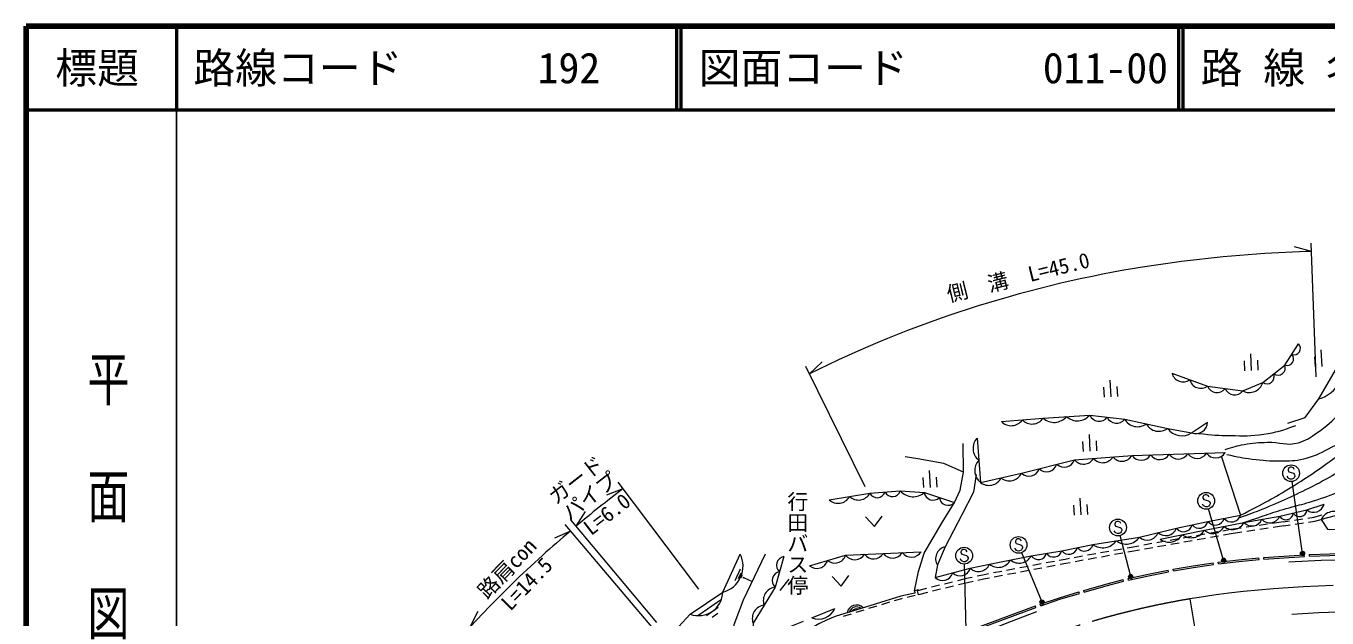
# Model space of a CAD drawing. Units: millimetres, scale not verified. Extents: x 40000 to 680000, y 20000 to 380000.
# Drawn here: x 40000 to 195481, y 309330 to 380000 of the extents above; entities that cross this region are included whole.
import ezdxf
from ezdxf.enums import TextEntityAlignment as Align

# ---------------------------------------------------------------- set-up
doc = ezdxf.new("R2010")
doc.units = ezdxf.units.MM
doc.header["$LTSCALE"] = 1000
doc.header["$PDMODE"] = 32
doc.header["$PDSIZE"] = 500
doc.linetypes.add('CHAIN', pattern=[18.5, 12, -1.5, 3.5, -1.5])
for name, color, linetype, lineweight in [('M-BGD', 7, 'Continuous', 13), ('M-BMK', 2, 'Continuous', 13), ('M-STR-HTXT', 7, 'Continuous', 13), ('M-STR-STRC', 7, 'Continuous', 13), ('M-TTL', 2, 'Continuous', 140), ('M-TTL-BAND', 7, 'Continuous', 25), ('M-TTL-LINE', 7, 'Continuous', 50)]:
    doc.layers.add(name, color=color, linetype=linetype, lineweight=lineweight)
doc.layers.add('M-TTL-TXT', color=7, linetype='Continuous')
doc.styles.add('@ＭＳ ゴシック', font='')
doc.styles.add('ＭＳ ゴシック', font='')
doc.styles.get('@ＭＳ ゴシック').set_extended_font_data('@MS Gothic')
doc.styles.get('ＭＳ ゴシック').set_extended_font_data('MS Gothic')

msp = doc.modelspace()

# ---------------------------------------------------------------- linework, layer by layer
at = {"layer": 'M-BGD'}
for p, q in [((186342, 340871), (186433, 338873)), ((194760, 341334), (194851, 339337)), ((185580, 340036), (185634, 338837)), ((187178, 340108), (187232, 338910)), ((193997, 340499), (194052, 339300)), ((169547, 337725), (169637, 335727)), ((168784, 336890), (168838, 335691)), ((170382, 336962), (170436, 335763)), ((167043, 331247), (167134, 329249)), ((166280, 330412), (166335, 329213)), ((167879, 330484), (167933, 329285)), ((182888, 328555), (185139, 321587)), ((147950, 326921), (148041, 324923)), ((147187, 326086), (147242, 324887)), ((148786, 326158), (148840, 324960)), ((165955, 323627), (166046, 321629)), ((165192, 322792), (165247, 321593)), ((166791, 322864), (166845, 321666)), ((140342, 321386), (141396, 320233)), ((141396, 320233), (142340, 321477)), ((186795, 320299), (185805, 320152)), ((188377, 320535), (187388, 320388)), ((190243, 320813), (188971, 320623)), ((190317, 320318), (189048, 320129)), ((190241, 320812), (191006, 320930)), ((190317, 320318), (191082, 320436)), ((191599, 321021), (192587, 321172)), ((191675, 320527), (192663, 320678)), ((193181, 321263), (193945, 321381)), ((193256, 320769), (194021, 320887)), ((193895, 321370), (194919, 321638)), ((194021, 320887), (195082, 321164)), ((177718, 318763), (176733, 318587)), ((179293, 319044), (178309, 318869)), ((180868, 319326), (179884, 319150)), ((180953, 318833), (179968, 318657)), ((182443, 319607), (181459, 319431)), ((182528, 319114), (181543, 318938)), ((183939, 319874), (183034, 319712)), ((184020, 319381), (183118, 319220)), ((185212, 320064), (183939, 319874)), ((185289, 319570), (184020, 319381)), ((186872, 319805), (185883, 319658)), ((188454, 320041), (187465, 319894)), ((169416, 317274), (168432, 317096)), ((170990, 317559), (170006, 317381)), ((172087, 317757), (171581, 317666)), ((172176, 317265), (171670, 317174)), ((172993, 317919), (172087, 317757)), ((173077, 317426), (172176, 317265)), ((174568, 318200), (173583, 318025)), ((174652, 317708), (173668, 317532)), ((176143, 318482), (175158, 318306)), ((176227, 317989), (175243, 317813)), ((177803, 318270), (176818, 318094)), ((179378, 318552), (178393, 318376)), ((161325, 315783), (160342, 315596)), ((162897, 316082), (161914, 315895)), ((164186, 316327), (163486, 316194)), ((164277, 315835), (163582, 315703)), ((164693, 316419), (164186, 316327)), ((164783, 315927), (164277, 315835)), ((166267, 316704), (165283, 316525)), ((166357, 316212), (165373, 316034)), ((167841, 316989), (166857, 316810)), ((167931, 316497), (166947, 316319)), ((169506, 316782), (168522, 316604)), ((171080, 317067), (170096, 316889)), ((181924, 315707), (181894, 315905)), ((182518, 315784), (182495, 315983)), ((187357, 316296), (187338, 316495)), ((187939, 316547), (192762, 316873)), ((187952, 316347), (187939, 316547)), ((193392, 316700), (193385, 316900)), ((124738, 313819), (125408, 315191)), ((125134, 314051), (125469, 314736)), ((125446, 314110), (125614, 314453)), ((125717, 314085), (125801, 314256)), ((125759, 314170), (126787, 313668)), ((136351, 314293), (137404, 313140)), ((137404, 313140), (138348, 314384)), ((153071, 314177), (152391, 314028)), ((154338, 314454), (153657, 314305)), ((155038, 314587), (154338, 314454)), ((155133, 314096), (154438, 313964)), ((156609, 314886), (155627, 314699)), ((156705, 314395), (155723, 314208)), ((158181, 315185), (157199, 314998)), ((158277, 314694), (157295, 314507)), ((159753, 315484), (158771, 315297)), ((159849, 314993), (158866, 314806)), ((161421, 315292), (160438, 315105)), ((162992, 315591), (162010, 315404)), ((176531, 314830), (176494, 315027)), ((177125, 314939), (177091, 315136)), ((130123, 312615), (131215, 313973)), ((147625, 312851), (146548, 312585)), ((146668, 312099), (146548, 312585)), ((149178, 313234), (148207, 312995)), ((149295, 312748), (148324, 312509)), ((150732, 313618), (149761, 313378)), ((150848, 313132), (149877, 312892)), ((152391, 314028), (151314, 313762)), ((152505, 313541), (151431, 313276)), ((153178, 313688), (152505, 313541)), ((154438, 313964), (153764, 313817)), ((166479, 312427), (166424, 312619)), ((171174, 313712), (171124, 313905)), ((171762, 313839), (171718, 314034)), ((120277, 309618), (123102, 311575)), ((143191, 311196), (142232, 310910)), ((144626, 311624), (143765, 311367)), ((144725, 311648), (144626, 311624)), ((146283, 312014), (145309, 311785)), ((147742, 312365), (146668, 312099)), ((161266, 310780), (161202, 310969)), ((165901, 312269), (165843, 312460)), ((121310, 309636), (122722, 310615)), ((121989, 309410), (122695, 309899)), ((133927, 309349), (136664, 310451)), ((135778, 301585), (160628, 310777)), ((135876, 301409), (160698, 310589)), ((138602, 309788), (137647, 309490)), ((140129, 310263), (139175, 309966)), ((141561, 310709), (140702, 310442)), ((141657, 310738), (141561, 310709)), ((160698, 310589), (160628, 310777))]:
    msp.add_line(p, q, dxfattribs=at)
for points in [[(190785, 332581), (192873, 333251), (194491, 335481), (197486, 340608), (198815, 343002)], [(176956, 338557), (181197, 337001), (185420, 336431), (187812, 337423), (190451, 339500), (192095, 342053)], [(156570, 332785), (161560, 333190), (167133, 333556), (171304, 333061), (176447, 331963), (179303, 331445), (181204, 332706)], [(146168, 312563), (146649, 314871), (147352, 317060), (149485, 320708), (150955, 323107), (151643, 324588), (152035, 326746), (151986, 330147)], [(153680, 330812), (154088, 325507), (158977, 326600), (165302, 328209), (172181, 328730), (183306, 329071)], [(152035, 326746), (149708, 327775), (146567, 328345), (145083, 328565)], [(153551, 326460), (153251, 324329), (151823, 321639), (149831, 317811)], [(135989, 323431), (140852, 324220), (144491, 324494), (147360, 324317), (150955, 323107)], [(175530, 318743), (180824, 319799), (185563, 320738), (189827, 321474), (193088, 322221), (195134, 322934)], [(149831, 317811), (148920, 315653), (148650, 314146), (152855, 315255), (155159, 315735), (160146, 316756), (163801, 317358), (167512, 318111), (173087, 318990), (177481, 320038), (181254, 320847), (185139, 321587)], [(133645, 315566), (133650, 315568), (137947, 316828), (146987, 317234)], [(114948, 303490), (116434, 305072), (117997, 308263), (119387, 309780), (123274, 312418), (125344, 316959)], [(124634, 307072), (124622, 308557), (125746, 311500), (128381, 316987)], [(130562, 316652), (129527, 313017), (126890, 308717), (126948, 307715), (128599, 307716), (131310, 308294), (132931, 308947)], [(177091, 315136), (179490, 315548), (181894, 315905)], [(177125, 314939), (179521, 315351), (181924, 315707)], [(182495, 315983), (184912, 316258), (187338, 316495)], [(182518, 315784), (184933, 316059), (187357, 316296)], [(187952, 316347), (192775, 316674), (192762, 316873)], [(193385, 316900), (195823, 316994), (198249, 317039)], [(193392, 316700), (195829, 316794), (198253, 316839), (198249, 317039)], [(171718, 314034), (174102, 314569), (176494, 315027)], [(171762, 313839), (174143, 314373), (176531, 314830)], [(146652, 312696), (146168, 312563), (146214, 312306)], [(166424, 312619), (168771, 313293), (171124, 313905)], [(166479, 312427), (168824, 313100), (171174, 313712)], [(146214, 312306), (144549, 311914), (141474, 310996), (136697, 309509), (135756, 309125), (134739, 308638), (132587, 307368), (127390, 304157)], [(161202, 310969), (163512, 311752), (165843, 312460)], [(161266, 310780), (163573, 311561), (165901, 312269)]]:
    msp.add_lwpolyline(points, dxfattribs=at)
msp.add_lwpolyline([(209396, 327791), (206741, 326731), (199820, 322400), (194795, 321089), (195561, 319912), (201482, 319794), (202064, 321249), (203696, 321635), (205497, 321484), (205437, 319383), (206389, 319489), (207641, 320057), (208369, 320803), (209009, 321540)], close=True, dxfattribs=at)
for centre, radius, start, end in [((190710, 340236), 780, 250.58762, 43.87695), ((191532, 341513), 780, 250.58762, 43.87695), ((193336, 339594), 4273, 285.68537, 13.71868), ((189614, 339207), 888, 237.11598, 19.31451), ((178279, 338884), 1363, 193.8837, 305.80812), ((180399, 338106), 1363, 193.8837, 305.80812), ((186196, 337940), 1697, 242.78897, 342.23353), ((188294, 338168), 888, 237.11598, 19.31451), ((182339, 337498), 1246, 203.53859, 321.08997), ((184451, 337213), 1246, 203.53859, 321.08997), ((157736, 333889), 1606, 223.41992, 325.86635), ((160231, 334091), 1606, 223.41992, 325.86635), ((162867, 334603), 1924, 227.23782, 320.25811), ((165653, 334786), 1924, 227.23782, 320.25811), ((168248, 334046), 1219, 203.74884, 322.7175), ((170334, 333799), 1219, 203.74884, 322.7175), ((172828, 333902), 1741, 208.89671, 307.01275), ((175400, 333353), 1741, 208.89671, 307.01275), ((178135, 333136), 2055, 214.78802, 304.63541), ((179820, 332728), 1384, 248.06735, 359.06456), ((154953, 329576), 1775, 135.8464, 232.95026), ((155157, 326923), 1775, 135.8464, 232.95026), ((164079, 328606), 1286, 226.50789, 342.03517), ((166388, 329096), 1402, 219.22162, 329.44356), ((168681, 329269), 1402, 219.22162, 329.44356), ((170974, 329443), 1402, 219.22162, 329.44356), ((173271, 329496), 1332, 215.09488, 328.41371), ((175496, 329565), 1332, 215.09488, 328.41371), ((177721, 329633), 1332, 215.09488, 328.41371), ((179946, 329701), 1332, 215.09488, 328.41371), ((182171, 329769), 1332, 215.09488, 328.41371), ((157535, 327310), 1607, 231.41754, 333.80042), ((159862, 327533), 1286, 226.50789, 342.03517), ((161970, 328070), 1286, 226.50789, 342.03517), ((155090, 326763), 1607, 231.41754, 333.80042), ((137051, 324580), 1564, 227.26883, 331.15951), ((139482, 324974), 1564, 227.26883, 331.15951), ((141733, 324681), 994, 207.63442, 340.96685), ((143552, 324818), 994, 207.63442, 340.96685), ((146013, 325824), 2021, 221.15558, 311.80021), ((148402, 324441), 1050, 186.76045, 316.04303), ((150200, 323836), 1050, 186.76045, 316.04303), ((190580, 321937), 883, 211.59064, 354.21089), ((192210, 322310), 883, 211.59064, 354.21089), ((193888, 323217), 1277, 231.22779, 347.18424), ((196330, 320348), 1704, 55.01442, 154.24062), ((178324, 320705), 1075, 218.34281, 345.87288), ((180211, 321110), 1075, 218.34281, 345.87288), ((182129, 321538), 1115, 218.28194, 343.28713), ((184200, 321401), 1516, 228.3673, 334.03914), ((184071, 321908), 1115, 218.28194, 343.28713), ((186514, 321587), 1276, 221.77614, 337.82146), ((188646, 321956), 1276, 221.77614, 337.82146), ((171481, 320113), 1959, 232.88249, 325.03634), ((174008, 319994), 1363, 227.45234, 339.37158), ((176205, 320518), 1363, 227.45234, 339.37158), ((176615, 320202), 1818, 233.33797, 329.21445), ((179262, 320729), 1818, 233.33797, 329.21445), ((181831, 320932), 1516, 228.3673, 334.03914), ((145822, 317949), 1366, 216.68271, 328.4588), ((150152, 316404), 1443, 102.85716, 211.35483), ((162819, 317616), 1015, 213.46377, 345.22317), ((164639, 317984), 1047, 216.75058, 346.20416), ((166495, 318361), 1047, 216.75058, 346.20416), ((168694, 319673), 1959, 232.88249, 325.03634), ((122495, 315516), 3194, 284.12747, 26.86426), ((130730, 315622), 1044, 99.28045, 228.95435), ((134515, 316597), 1344, 229.96818, 342.72292), ((136663, 317227), 1344, 229.96818, 342.72292), ((139042, 317644), 1366, 216.68271, 328.4588), ((141302, 317746), 1366, 216.68271, 328.4588), ((143562, 317847), 1366, 216.68271, 328.4588), ((153833, 316330), 1454, 227.73401, 335.8166), ((156195, 317018), 1650, 231.09085, 332.06251), ((158688, 317529), 1650, 231.09085, 332.06251), ((160992, 317316), 1015, 213.46377, 345.22317), ((130213, 313805), 1044, 99.28045, 228.95435), ((149527, 315086), 1285, 226.97607, 342.54418), ((151629, 315640), 1285, 226.97607, 342.54418), ((129742, 311406), 1626, 97.59245, 199.36157), ((120377, 312505), 2899, 250.03372, 358.27721), ((128423, 309256), 1626, 97.59245, 199.36157), ((134730, 311304), 2113, 247.68312, 336.21977), ((139244, 309743), 1133, 45.36989, 169.22491), ((139244, 309743), 907, 53.32928, 161.26552), ((139244, 309743), 680, 68.95465, 145.64015)]:
    msp.add_arc(centre, radius, start, end, dxfattribs=at)
for points, knots in [([(183301, 329437), (184337, 329778), (184673, 329877), (185576, 330051), (186647, 330257), (187266, 330266), (188355, 330311), (189801, 330372), (190670, 329844), (192059, 330251), (193000, 330527), (193485, 330847), (194281, 331421), (195477, 332282), (196182, 332781), (197079, 333950), (197964, 335106), (198205, 335923), (198953, 337172), (199851, 338674), (200140, 339679), (201305, 340984), (202209, 341996), (202702, 342405), (203862, 343231)], [0, 0, 0, 0, 1, 1, 1, 2, 2, 2, 3, 3, 3, 4, 4, 4, 5, 5, 5, 6, 6, 6, 7, 7, 7, 8, 8, 8, 8]), ([(209787, 340710), (209133, 340380), (208935, 340260), (208416, 339926), (207536, 339362), (207118, 338935), (206339, 338238), (204820, 336879), (204176, 335901), (202667, 334529), (201240, 333232), (200395, 332546), (198813, 331443), (197605, 330602), (196922, 330121), (195603, 329469), (194498, 328923), (193879, 328569), (192682, 328278), (191636, 328024), (191012, 328057), (189935, 328040), (188604, 328018), (187854, 328091), (186534, 328264), (185346, 328418), (184925, 328506), (183518, 328822)], [0, 0, 0, 0, 1, 1, 1, 2, 2, 2, 3, 3, 3, 4, 4, 4, 5, 5, 5, 6, 6, 6, 7, 7, 7, 8, 8, 8, 9, 9, 9, 9]), ([(185139, 321587), (188104, 323115), (188961, 323544), (191299, 324990), (193413, 326296), (194553, 327102), (196568, 328556), (199647, 330779), (201415, 331979), (204320, 334426), (206349, 336135), (207210, 337397), (209208, 339143), (209773, 339637), (210069, 339948), (210704, 340347), (211370, 340765), (211675, 340875), (212530, 341195)], [0, 0, 0, 0, 1, 1, 1, 2, 2, 2, 3, 3, 3, 4, 4, 4, 5, 5, 5, 6, 6, 6, 6]), ([(213175, 338828), (211826, 337844), (211452, 337552), (210392, 336678), (208893, 335442), (208258, 334512), (206732, 333310), (204115, 331250), (202478, 330321), (199669, 328529), (197411, 327087), (196154, 326249), (193760, 325045), (191431, 323875), (190110, 323239), (187686, 322280), (186655, 321873), (186309, 321730), (185031, 321280)], [0, 0, 0, 0, 1, 1, 1, 2, 2, 2, 3, 3, 3, 4, 4, 4, 5, 5, 5, 6, 6, 6, 6]), ([(185563, 320738), (188153, 321620), (188840, 321881), (190977, 322495), (191920, 322766), (192465, 322865), (193400, 323162), (194719, 323582), (195472, 323797), (196735, 324363), (199198, 325467), (200471, 326320), (202745, 327774), (205101, 329281), (206332, 330259), (208631, 331851), (209290, 332308), (209495, 332450), (210318, 333020)], [0, 0, 0, 0, 1, 1, 1, 2, 2, 2, 3, 3, 3, 4, 4, 4, 5, 5, 5, 6, 6, 6, 6]), ([(180088, 331353), (181910, 331179), (182441, 331130), (183955, 331110), (185503, 331090), (186385, 331033), (187916, 331265), (189450, 331498), (190041, 331703), (191752, 332295)], [0, 0, 0, 0, 1, 1, 1, 2, 2, 2, 3, 3, 3, 3])]:
    msp.add_open_spline(points, degree=3, knots=knots, dxfattribs=at)
at = {"layer": 'M-BMK', "linetype": 'CHAIN'}
msp.add_lwpolyline([(196217, 313189), (194429, 313127), (192642, 313044), (190857, 312940), (189072, 312813), (187290, 312661), (185510, 312484), (183733, 312279), (181959, 312047), (180190, 311785), (179097, 311607)], dxfattribs=at)
msp.add_arc((195669, 212990), 100000, 99.53909, 132.14254, dxfattribs=at)
at = {"layer": 'M-STR-HTXT'}
for p, q in [((193632, 353089), (191619, 353642)), ((194177, 338115), (193596, 354088)), ((133177, 339385), (140268, 325043)), ((133620, 338489), (135147, 339913)), ((110718, 325526), (120358, 312756)), ((192562, 317033), (191333, 325609)), ((111320, 324728), (109363, 324002)), ((105732, 320281), (106879, 322026)), ((183126, 316222), (181323, 322355)), ((104407, 320472), (114763, 308275)), ((105090, 321047), (115368, 308785)), ((105054, 319709), (103142, 318872)), ((172022, 314271), (170753, 319165)), ((152351, 307901), (152145, 315768)), ((161424, 311219), (159005, 317125)), ((179097, 311607), (184897, 277091)), ((93080, 308283), (94018, 310149))]:
    msp.add_line(p, q, dxfattribs=at)
for points in [[(193632, 353089), (193050, 353075), (188056, 352834), (183071, 352451), (178101, 351903), (173155, 351172), (172468, 351054)], [(93080, 308283), (95380, 310716), (98941, 314226), (101732, 316797)]]:
    msp.add_lwpolyline(points, dxfattribs=at)
for radius in [150, 120, 90, 60, 30, 20]:
    msp.add_circle((192562, 317033), radius, dxfattribs=at)
for start, end in [(99.53909, 116.30861), (127.04853, 129.97162), (130.33441, 132.14254)]:
    msp.add_arc((195669, 212990), 140000, start, end, dxfattribs=at)
msp.add_point((192562, 317033), dxfattribs=at)
at = {"layer": 'M-STR-STRC'}
for p, q in [((190917, 327244), (190826, 327063)), ((190826, 327063), (190826, 326972)), ((190826, 326972), (190917, 326790)), ((191099, 327335), (190917, 327244)), ((190917, 326790), (191462, 326608)), ((191280, 327335), (191099, 327335)), ((191462, 327244), (191280, 327335)), ((191553, 327063), (191462, 327244)), ((191462, 326608), (191553, 326517)), ((191553, 326517), (191644, 326335)), ((190826, 326063), (190735, 326244)), ((190917, 325972), (190826, 326063)), ((191099, 325881), (190917, 325972)), ((191280, 325881), (191099, 325881)), ((191462, 325972), (191280, 325881)), ((191553, 326063), (191462, 325972)), ((191644, 326244), (191553, 326063)), ((191644, 326335), (191644, 326244)), ((180740, 323938), (180657, 323752)), ((180657, 323752), (180662, 323661)), ((180662, 323661), (180761, 323484)), ((180918, 324037), (180740, 323938)), ((180761, 323484), (181314, 323327)), ((181099, 324045), (180918, 324037)), ((181285, 323963), (181099, 324045)), ((181384, 323785), (181285, 323963)), ((180703, 322753), (180604, 322931)), ((180798, 322666), (180703, 322753)), ((180983, 322584), (180798, 322666)), ((181165, 322592), (180983, 322584)), ((181343, 322691), (181165, 322592)), ((181314, 323327), (181409, 323240)), ((181429, 322786), (181343, 322691)), ((181409, 323240), (181508, 323063)), ((181512, 322972), (181429, 322786)), ((181508, 323063), (181512, 322972)), ((170201, 320757), (170118, 320571)), ((170118, 320571), (170122, 320480)), ((170122, 320480), (170221, 320303)), ((170378, 320856), (170201, 320757)), ((170221, 320303), (170774, 320146)), ((170560, 320864), (170378, 320856)), ((170746, 320781), (170560, 320864)), ((170845, 320604), (170746, 320781)), ((158502, 318772), (158324, 318673)), ((158683, 318781), (158502, 318772)), ((158869, 318698), (158683, 318781)), ((170163, 319572), (170064, 319749)), ((170258, 319485), (170163, 319572)), ((170444, 319403), (170258, 319485)), ((170626, 319411), (170444, 319403)), ((170803, 319510), (170626, 319411)), ((170774, 320146), (170869, 320059)), ((170890, 319605), (170803, 319510)), ((170869, 320059), (170968, 319882)), ((170972, 319791), (170890, 319605)), ((170968, 319882), (170972, 319791)), ((151818, 317391), (151735, 317206)), ((151735, 317206), (151739, 317115)), ((151995, 317491), (151818, 317391)), ((152177, 317499), (151995, 317491)), ((152363, 317416), (152177, 317499)), ((152462, 317239), (152363, 317416)), ((158287, 317489), (158188, 317666)), ((158324, 318673), (158242, 318488)), ((158242, 318488), (158246, 318397)), ((158246, 318397), (158345, 318219)), ((158382, 317402), (158287, 317489)), ((158345, 318219), (158898, 318062)), ((158568, 317319), (158382, 317402)), ((158749, 317328), (158568, 317319)), ((158927, 317427), (158749, 317328)), ((158968, 318521), (158869, 318698)), ((158898, 318062), (158993, 317976)), ((159014, 317522), (158927, 317427)), ((158993, 317976), (159092, 317798)), ((159096, 317707), (159014, 317522)), ((159092, 317798), (159096, 317707)), ((151781, 316207), (151682, 316384)), ((151739, 317115), (151838, 316937)), ((151875, 316120), (151781, 316207)), ((151838, 316937), (152392, 316780)), ((152061, 316037), (151875, 316120)), ((152243, 316046), (152061, 316037)), ((152420, 316145), (152243, 316046)), ((152392, 316780), (152486, 316694)), ((152507, 316240), (152420, 316145)), ((152486, 316694), (152586, 316516)), ((152590, 316425), (152507, 316240)), ((152586, 316516), (152590, 316425))]:
    msp.add_line(p, q, dxfattribs=at)
for points in [[(327663, 310661), (322229, 311037), (316904, 311354), (311298, 311647), (251800, 314324), (223564, 315612), (217264, 315896), (210734, 316101), (203032, 316258), (198666, 316264), (194787, 316193), (190907, 316005)], [(160751, 310058), (157726, 308920), (154520, 307627), (152743, 306852)], [(197922, 310058), (194523, 309930), (191263, 309738)]]:
    msp.add_lwpolyline(points, dxfattribs=at)
for centre, radius in [((191189, 326608), 1000), ((181041, 323314), 1000), ((170502, 320133), 1000), ((158626, 318050), 1000), ((152119, 316768), 1000), ((183126, 316222), 150), ((183126, 316222), 120), ((183126, 316222), 90), ((183126, 316222), 60), ((183126, 316222), 30), ((183126, 316222), 20), ((172022, 314271), 150), ((172022, 314271), 120), ((172022, 314271), 90), ((172022, 314271), 60), ((172022, 314271), 30), ((172022, 314271), 20), ((161424, 311219), 150), ((161424, 311219), 120), ((161424, 311219), 90), ((161424, 311219), 60), ((161424, 311219), 30), ((161424, 311219), 20)]:
    msp.add_circle(centre, radius, dxfattribs=at)
for p in [(183126, 316222), (172022, 314271), (161424, 311219)]:
    msp.add_point(p, dxfattribs=at)
at = {"layer": 'M-TTL'}
for p, q in [((40000, 380000), (40000, 20000)), ((680000, 380000), (40000, 380000))]:
    msp.add_line(p, q, dxfattribs=at)
at = {"layer": 'M-TTL-BAND'}
msp.add_line((58000, 370000), (58000, 20000), dxfattribs=at)
at = {"layer": 'M-TTL-LINE'}
for p, q in [((58000, 380000), (58000, 370000)), ((117750, 380000), (117750, 370000)), ((118250, 380000), (118250, 370000)), ((177750, 380000), (177750, 370000)), ((178250, 380000), (178250, 370000)), ((40000, 370000), (680000, 370000))]:
    msp.add_line(p, q, dxfattribs=at)

# ---------------------------------------------------------------- texts
at = {"layer": 'M-STR-HTXT', "style": 'ＭＳ ゴシック'}
for s, rotation, p in [('側\u3000溝\u3000L=45.0', 13.863, (158922, 348602)), ('ガード', 37.779, (106616, 324653)), ('パイプ', 37.779, (108254, 322730)), ('路肩con', 46.003, (98528, 314231))]:
    msp.add_text(s, height=1833, rotation=rotation, dxfattribs=at).set_placement(p, align=Align.BOTTOM_CENTER)
for s, rotation, p in [('L=6.0', 37.779, (108868, 322447)), ('L=14.5', 46.003, (99176, 314039))]:
    msp.add_text(s, height=1833, rotation=rotation, dxfattribs=at).set_placement(p, align=Align.TOP_CENTER)
at = {"layer": 'M-STR-STRC', "style": '@ＭＳ ゴシック'}
msp.add_text('行田バス停', height=1833, rotation=270, dxfattribs=at).set_placement((130738, 324488), align=Align.BOTTOM_LEFT)
at = {"layer": 'M-TTL-BAND', "style": '@ＭＳ ゴシック', "width": 1.4}
msp.add_text('平  面  図', height=3666, rotation=270, dxfattribs=at).set_placement((49777, 306475), align=Align.MIDDLE_RIGHT)
at = {"layer": 'M-TTL-TXT', "style": 'ＭＳ ゴシック'}
msp.add_text('標題', height=3666, dxfattribs=at).set_placement((48500, 375000), align=Align.MIDDLE_CENTER)
for s, p in [('路線コード', (60000, 375000)), ('192', (101142, 375000)), ('図面コード', (120380, 375000)), ('011-00', (161521, 375000)), ('路 線 名', (180380, 375000))]:
    msp.add_text(s, height=3666, dxfattribs=at).set_placement(p, align=Align.MIDDLE_LEFT)

doc.saveas('drawing.dxf')
